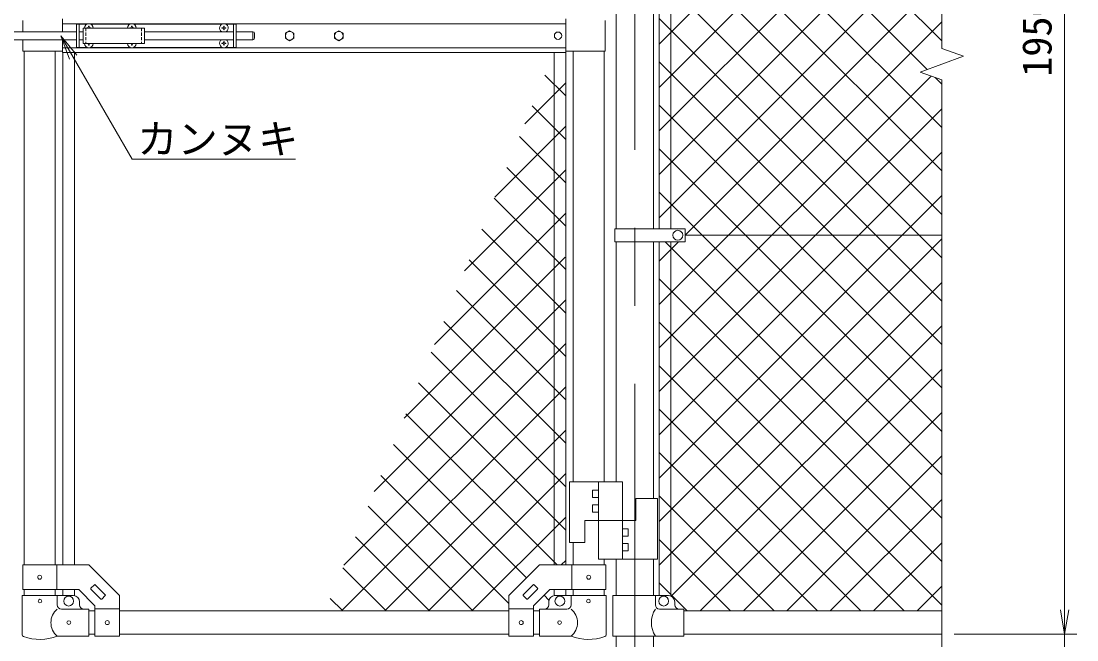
# Model space of a CAD drawing. Units: millimetres, scale not verified. Extents: x -4200 to 4200, y -2970 to 2970.
# Drawn here: x 1485 to 3204, y -768 to 240 of the extents above; entities that cross this region are included whole.
import ezdxf
from ezdxf.enums import TextEntityAlignment as Align

# ---------------------------------------------------------------- set-up
doc = ezdxf.new("R2010")
doc.units = ezdxf.units.MM
doc.header["$LTSCALE"] = 20
doc.linetypes.add('USER1', pattern=[50.8, 31.75, -6.35, 6.35, -6.35])
doc.linetypes.add('USER2', pattern=[0.375, 0.25, -0.125])
for name, color, linetype, lineweight in [('0-0_D-STR-TXT', 7, 'Continuous', 9), ('0-4_D-BMK', 2, 'USER1', 13), ('0-5_D-STR1', 1, 'Continuous', 18), ('0-8_D-STR3', 3, 'Continuous', 13), ('0-9_D-STR-DIM', 7, 'Continuous', 9), ('0-A_0', 7, 'Continuous', 9), ('0-B_D-STR2', 7, 'Continuous', 9)]:
    doc.layers.add(name, color=color, linetype=linetype, lineweight=lineweight)
doc.styles.add('ＭＳ ゴシック', font='')
doc.styles.get('ＭＳ ゴシック').set_extended_font_data('MS Gothic')

# ---------------------------------------------------------------- blocks, each defined once
blk = doc.blocks.new('_Open')
at = {"layer": '0-A_0'}
blk.add_line((-20, 3.33), (0, 0), dxfattribs=at)
blk.add_lwpolyline([(-20, -3.33), (0, 0), (-20, 0)], dxfattribs=at)
blk = doc.blocks.new('MLeader6')
at = {"layer": '0-0_D-STR-TXT'}
blk.add_line((1563.55, 178.04), (1549.33, 216.02), dxfattribs=at)
for points in [[(1575.1, 184.71), (1549.33, 216.02), (1569.33, 181.37)], [(1569.33, 181.37), (1665.36, 15.04), (1924.15, 15.04), (1931.35, 15.04)]]:
    blk.add_lwpolyline(points, dxfattribs=at)

msp = doc.modelspace()

# ---------------------------------------------------------------- linework, layer by layer
at = {"layer": '0-4_D-BMK'}
msp.add_line((2484.22, 1681.52), (2484.22, -1188.63), dxfattribs=at)
at = {"layer": '0-5_D-STR1'}
for p, q in [((2453.97, 530.87), (2453.97, -98.13)), ((2514.47, 530.87), (2514.47, -98.13)), ((1489.47, 191.37), (1489.47, -645.63)), ((1540.27, 191.37), (1540.27, -645.63)), ((2383.67, 191.37), (2383.67, -510.23)), ((2434.47, 191.37), (2434.47, -510.23)), ((2453.97, -119.13), (2453.97, -510.23)), ((2514.47, -119.13), (2514.47, -537.23)), ((2383.67, -609.23), (2383.67, -645.63)), ((2434.47, -636.23), (2434.47, -645.63)), ((2453.97, -636.23), (2453.97, -695.63)), ((2514.47, -636.23), (2514.47, -695.63)), ((1489.47, -685.63), (1489.47, -695.63)), ((1540.27, -685.63), (1540.27, -695.63)), ((1552.37, -685.63), (1552.37, -695.63)), ((1571.37, -685.63), (1571.37, -695.75)), ((2383.67, -685.63), (2383.67, -695.63)), ((2434.47, -685.63), (2434.47, -695.63)), ((1594.87, -720.63), (1604.87, -720.63)), ((1644.87, -720.63), (2279.07, -720.63)), ((2319.07, -720.63), (2329.07, -720.63)), ((2564.22, -720.63), (2984.22, -720.63)), ((1594.87, -758.63), (1604.87, -758.63)), ((1644.87, -758.63), (2279.07, -758.63)), ((2319.07, -758.63), (2329.07, -758.63)), ((2453.97, -761.63), (2453.97, -1158.63)), ((2514.47, -761.63), (2514.47, -1158.63)), ((2564.22, -758.63), (2984.22, -758.63))]:
    msp.add_line(p, q, dxfattribs=at)
at = {"layer": '0-8_D-STR3'}
for p, q in [((2523.72, 530.87), (2523.72, -98.13)), ((2542.72, 530.87), (2542.72, -98.13)), ((1487.37, 241.37), (1487.37, 222.87)), ((1551.97, 243.87), (1551.97, 222.87)), ((2371.97, 243.87), (2371.97, 188.87)), ((2436.07, 241.37), (2436.07, 191.37)), ((1551.97, 235.87), (2371.97, 235.87)), ((1574.87, 235.37), (1574.87, 197.37)), ((1574.87, 235.37), (1592.27, 235.37)), ((1579.37, 235.37), (1579.37, 197.37)), ((1585.37, 228.87), (1585.37, 203.87)), ((1585.37, 228.87), (1685.37, 228.87)), ((1593.01, 229.29), (1591.72, 229.26)), ((1591.72, 229.26), (1591.72, 228.87)), ((1594.47, 232.02), (1594.45, 230.72)), ((1594.47, 232.02), (1595.26, 232.02)), ((1595.26, 232.02), (1595.28, 230.72)), ((1597.46, 235.37), (1662.27, 235.37)), ((1663.01, 229.29), (1661.72, 229.26)), ((1661.72, 229.26), (1661.72, 228.87)), ((1664.47, 232.02), (1664.45, 230.72)), ((1664.47, 232.02), (1665.26, 232.02)), ((1665.26, 232.02), (1665.28, 230.72)), ((1666.72, 229.29), (1668.02, 229.26)), ((1667.46, 235.37), (1812.27, 235.37)), ((1668.02, 229.26), (1668.02, 228.87)), ((1685.37, 228.87), (1685.37, 203.87)), ((1813.01, 229.29), (1811.72, 229.26)), ((1811.72, 229.26), (1811.72, 228.87)), ((1814.47, 232.02), (1814.45, 230.72)), ((1814.47, 225.72), (1814.45, 227.01)), ((1815.26, 232.02), (1814.47, 232.02)), ((1815.26, 225.72), (1814.47, 225.72)), ((1815.26, 232.02), (1815.28, 230.72)), ((1815.26, 225.72), (1815.28, 227.01)), ((1816.72, 228.45), (1818.02, 228.47)), ((1817.46, 235.37), (1834.87, 235.37)), ((1818.02, 228.47), (1818.02, 228.87)), ((1830.37, 235.37), (1830.37, 197.37)), ((1834.87, 235.37), (1834.87, 197.37)), ((1393.57, 222.87), (1574.87, 222.87)), ((1393.57, 209.87), (1574.87, 209.87)), ((1487.37, 209.87), (1487.37, 191.37)), ((1551.97, 209.87), (1551.97, 188.87)), ((1579.37, 222.87), (1585.37, 222.87)), ((1579.37, 209.87), (1585.37, 209.87)), ((1685.37, 222.87), (1830.37, 222.87)), ((1685.37, 209.87), (1830.37, 209.87)), ((1814.47, 207.02), (1814.45, 205.72)), ((1815.26, 207.02), (1814.47, 207.02)), ((1815.26, 207.02), (1815.28, 205.72)), ((1834.87, 222.87), (1861.87, 222.87)), ((1834.87, 209.87), (1861.87, 209.87)), ((1861.87, 222.87), (1861.87, 209.87)), ((1864.87, 219.87), (1864.87, 212.87)), ((1551.97, 191.37), (1487.37, 191.37)), ((1551.97, 196.87), (2371.97, 196.87)), ((1574.87, 197.37), (1592.27, 197.37)), ((1585.37, 203.87), (1685.37, 203.87)), ((1591.72, 203.47), (1591.72, 203.87)), ((1593.01, 203.45), (1591.72, 203.47)), ((1594.47, 200.72), (1594.45, 202.01)), ((1594.47, 200.72), (1595.26, 200.72)), ((1595.26, 200.72), (1595.28, 202.01)), ((1596.72, 203.45), (1598.02, 203.47)), ((1597.46, 197.37), (1662.27, 197.37)), ((1598.02, 203.47), (1598.02, 203.87)), ((1661.72, 203.47), (1661.72, 203.87)), ((1663.01, 203.45), (1661.72, 203.47)), ((1664.47, 200.72), (1664.45, 202.01)), ((1664.47, 200.72), (1665.26, 200.72)), ((1665.26, 200.72), (1665.28, 202.01)), ((1666.72, 203.45), (1668.02, 203.47)), ((1667.46, 197.37), (1812.27, 197.37)), ((1668.02, 203.47), (1668.02, 203.87)), ((1813.01, 204.29), (1811.72, 204.26)), ((1811.72, 204.26), (1811.72, 203.87)), ((1814.47, 200.72), (1814.45, 202.01)), ((1815.26, 200.72), (1814.47, 200.72)), ((1815.26, 200.72), (1815.28, 202.01)), ((1816.72, 204.29), (1818.02, 204.26)), ((1816.72, 203.45), (1818.02, 203.47)), ((1817.46, 197.37), (1834.87, 197.37)), ((1818.02, 204.26), (1818.02, 203.87)), ((1818.02, 203.47), (1818.02, 203.87)), ((2371.97, 191.37), (2436.07, 191.37)), ((1551.97, 188.87), (2371.97, 188.87)), ((1552.37, 188.87), (1552.37, -645.63)), ((1571.37, 188.87), (1571.37, -645.63)), ((2352.57, 188.87), (2352.57, -645.63)), ((2371.57, 188.87), (2371.57, -645.63)), ((2451.42, -119.13), (2451.42, -98.13)), ((2566.21, -98.13), (2451.42, -98.13)), ((2566.21, -119.13), (2566.21, -98.13)), ((2566.21, -119.13), (2451.42, -119.13)), ((2523.72, -119.13), (2523.72, -695.63)), ((2542.72, -119.13), (2542.72, -696.27)), ((2566.21, -108.63), (2984.22, -108.63)), ((2463.97, -510.23), (2377.97, -510.23)), ((2377.97, -510.23), (2377.97, -609.23)), ((2424.97, -510.23), (2424.97, -636.23)), ((2463.97, -510.23), (2463.97, -636.23)), ((2415.47, -523.73), (2415.47, -535.73)), ((2424.97, -523.73), (2415.47, -523.73)), ((2424.97, -535.73), (2415.47, -535.73)), ((2415.47, -547.73), (2415.47, -559.73)), ((2424.97, -547.73), (2415.47, -547.73)), ((2520.97, -537.23), (2485.97, -537.23)), ((2485.97, -537.23), (2485.97, -573.23)), ((2520.97, -537.23), (2520.97, -636.23)), ((2424.97, -559.73), (2415.47, -559.73)), ((2485.97, -573.23), (2402.97, -573.23)), ((2402.97, -573.23), (2402.97, -609.23)), ((2463.97, -586.73), (2473.47, -586.73)), ((2463.97, -598.73), (2473.47, -598.73)), ((2473.47, -598.73), (2473.47, -586.73)), ((2402.97, -609.23), (2377.97, -609.23)), ((2463.97, -610.73), (2473.47, -610.73)), ((2473.47, -622.73), (2473.47, -610.73)), ((2520.97, -636.23), (2424.97, -636.23)), ((2463.97, -622.73), (2473.47, -622.73)), ((1487.17, -685.63), (1487.17, -645.63)), ((1542.57, -685.63), (1542.57, -645.63)), ((2381.37, -685.63), (2381.37, -645.63)), ((2436.77, -685.63), (2436.77, -645.63)), ((1487.17, -685.63), (1578.3, -685.63)), ((1578.3, -685.63), (1604.87, -712.2)), ((1598.2, -683.62), (1603.85, -677.97)), ((1598.2, -685.04), (1614.46, -701.3)), ((1605.27, -677.97), (1621.53, -694.23)), ((2318.66, -677.97), (2302.4, -694.23)), ((2325.73, -685.04), (2309.47, -701.3)), ((2345.63, -685.63), (2319.07, -712.2)), ((2325.73, -683.62), (2320.08, -677.97)), ((2436.77, -685.63), (2345.63, -685.63)), ((2352.57, -685.63), (2352.57, -695.75)), ((2371.57, -685.63), (2371.57, -695.63)), ((1486.32, -695.63), (1543.42, -695.63)), ((1486.32, -695.63), (1486.32, -759.33)), ((1543.42, -695.63), (1543.42, -710.63)), ((1543.42, -695.63), (1569.87, -695.63)), ((1615.88, -701.3), (1621.53, -695.64)), ((1644.87, -761.88), (1644.87, -695.63)), ((2279.07, -761.88), (2279.07, -695.63)), ((2308.05, -701.3), (2302.4, -695.64)), ((2380.52, -695.63), (2354.07, -695.63)), ((2437.62, -695.63), (2380.52, -695.63)), ((2380.52, -695.63), (2380.52, -710.63)), ((2437.62, -695.63), (2437.62, -759.33)), ((2448.52, -695.63), (2539.22, -695.63)), ((2448.52, -695.63), (2448.52, -761.63)), ((2517.62, -695.63), (2517.62, -710.63)), ((1594.87, -717.63), (1550.42, -717.63)), ((1579.87, -710.63), (1579.87, -705.63)), ((1594.87, -761.63), (1594.87, -717.63)), ((1604.87, -761.88), (1604.87, -712.2)), ((1604.87, -717.38), (1644.87, -717.38)), ((2319.07, -717.38), (2279.07, -717.38)), ((2319.07, -761.88), (2319.07, -712.2)), ((2329.07, -717.63), (2373.52, -717.63)), ((2329.07, -761.63), (2329.07, -717.63)), ((2344.07, -710.63), (2344.07, -705.63)), ((2524.62, -717.63), (2564.22, -717.63)), ((2549.22, -705.63), (2549.22, -710.63)), ((2564.22, -717.63), (2564.22, -761.63)), ((1594.87, -761.63), (1543.42, -761.63)), ((1604.87, -761.88), (1644.87, -761.88)), ((2319.07, -761.88), (2279.07, -761.88)), ((2329.07, -761.63), (2380.52, -761.63)), ((2448.52, -761.63), (2564.22, -761.63))]:
    msp.add_line(p, q, dxfattribs=at)
at = {"layer": '0-8_D-STR3', "linetype": 'USER2'}
for p, q in [((1589.87, 228.87), (1589.87, 203.87)), ((1680.87, 228.87), (1680.87, 203.87))]:
    msp.add_line(p, q, dxfattribs=at)
at = {"layer": '0-8_D-STR3'}
for points in [[(1596.72, 229.29), (1598.02, 229.26), (1598.02, 228.87)], [(1813.01, 228.45), (1811.72, 228.47), (1811.72, 228.87)], [(1816.72, 229.29), (1818.02, 229.26), (1818.02, 228.87)], [(1813.01, 203.45), (1811.72, 203.47), (1811.72, 203.87)], [(1487.17, -645.63), (1594.87, -645.63), (1644.87, -695.63)], [(2436.77, -645.63), (2329.07, -645.63), (2279.07, -695.63)]]:
    msp.add_lwpolyline(points, dxfattribs=at)
for points in [[(1921.97, 224.47), (1914.95, 220.42), (1914.95, 212.32), (1921.97, 208.27), (1928.98, 212.32), (1928.98, 220.42)], [(2001.97, 224.47), (1994.95, 220.42), (1994.95, 212.32), (2001.97, 208.27), (2008.98, 212.32), (2008.98, 220.42)]]:
    msp.add_lwpolyline(points, close=True, dxfattribs=at)
for centre, radius in [((1921.97, 216.37), 7.03), ((2001.97, 216.37), 7.03), ((2359.07, 216.37), 6), ((2554.21, -108.63), 8), ((1514.87, -665.63), 3.25), ((2409.07, -665.63), 3.25), ((1515.27, -704.63), 3), ((1561.87, -704.63), 8), ((2362.07, -704.63), 8), ((2408.67, -704.63), 3), ((2531.22, -704.63), 8), ((1562.27, -739.63), 3), ((1624.87, -739.63), 3.25), ((2299.07, -739.63), 3.25), ((2361.67, -739.63), 3)]:
    msp.add_circle(centre, radius, dxfattribs=at)
for centre, radius, start, end in [((1594.87, 228.87), 7, 0, 180), ((1592.96, 230.77), 1.49, 270, 0), ((1596.77, 230.77), 1.49, 180, 270), ((1664.87, 228.87), 7, 0, 180), ((1662.96, 230.77), 1.49, 270, 0), ((1666.77, 230.77), 1.49, 180, 270), ((1814.87, 228.87), 7, 301.00272, 238.99728), ((1812.96, 230.77), 1.49, 270, 0), ((1812.96, 226.96), 1.49, 0, 90), ((1816.77, 230.77), 1.49, 180, 270), ((1816.77, 226.96), 1.49, 90, 180), ((1814.87, 203.87), 7, 121.00272, 58.99728), ((1861.87, 219.87), 3, 0, 90), ((1861.87, 212.87), 3, 270, 0), ((1594.87, 203.87), 7, 180, 0), ((1592.96, 201.96), 1.49, 0, 90), ((1596.77, 201.96), 1.49, 90, 180), ((1664.87, 203.87), 7, 180, 0), ((1662.96, 201.96), 1.49, 0, 90), ((1666.77, 201.96), 1.49, 90, 180), ((1812.96, 205.77), 1.49, 270, 0), ((1812.96, 201.96), 1.49, 0, 90), ((1816.77, 205.77), 1.49, 180, 270), ((1816.77, 201.96), 1.49, 90, 180), ((1598.91, -684.33), 1, 135, 225), ((1604.56, -678.67), 1, 45, 135), ((2319.37, -678.67), 1, 45, 135), ((2325.03, -684.33), 1, 315, 45), ((1569.87, -705.63), 10, 0, 90), ((1615.17, -700.59), 1, 225, 315), ((1620.83, -694.94), 1, 315, 45), ((2303.1, -694.94), 1, 135, 225), ((2308.76, -700.59), 1, 225, 315), ((2354.07, -705.63), 10, 90, 180), ((2539.22, -705.63), 10, 0, 90), ((1561.61, -739.63), 28.55, 129.59418, 230.40582), ((1550.42, -710.63), 7, 180, 270), ((1586.87, -710.63), 7, 180, 270), ((2337.07, -710.63), 7, 270, 0), ((2373.52, -710.63), 7, 270, 0), ((2362.32, -739.63), 28.55, 309.59418, 50.40582), ((2551.83, -739.63), 40.68, 147.25964, 212.74036), ((2524.62, -710.63), 7, 180, 270), ((2556.22, -710.63), 7, 180, 270), ((1489.62, -759.33), 3.3, 180, 250.77949), ((1514.87, -686.9), 80, 250.77949, 290.9084), ((2409.07, -686.9), 80, 249.0916, 289.22051), ((2434.32, -759.33), 3.3, 289.22051, 0)]:
    msp.add_arc(centre, radius, start, end, dxfattribs=at)
at = {"layer": '0-9_D-STR-DIM'}
for p, q in [((2984.22, 1681.52), (2984.22, 195.59)), ((3184.22, 1151.37), (3184.22, -718.63)), ((3019.45, 182.77), (2984.22, 195.59)), ((2948.98, 157.12), (3019.45, 182.77)), ((2984.22, 144.29), (2948.98, 157.12)), ((2984.22, 144.29), (2984.22, -915.94)), ((3184.22, -718.63), (3184.22, -678.63)), ((3004.22, -758.63), (3204.22, -758.63)), ((3024.22, -758.63), (3204.22, -758.63)), ((3184.22, -758.63), (3184.22, -808.63))]:
    msp.add_line(p, q, dxfattribs=at)
at = {"layer": '0-B_D-STR2'}
for p, q in [((2984.22, 208.23), (2523.72, 668.73)), ((2523.72, 202.66), (2984.22, 663.16)), ((2960.44, 161.29), (2523.72, 598.02)), ((2523.72, 131.95), (2984.22, 592.45)), ((2984.22, 66.81), (2523.72, 527.31)), ((2523.72, 61.24), (2984.22, 521.74)), ((2523.72, -9.47), (2984.22, 451.03)), ((2984.22, -3.9), (2524.24, 456.07)), ((2984.22, -74.61), (2523.72, 385.89)), ((2523.72, -80.18), (2984.22, 380.32)), ((2984.22, -145.32), (2528.04, 310.85)), ((2566.21, -108.4), (2984.22, 309.61)), ((2984.22, -216.04), (2523.72, 244.46)), ((2523.72, -221.6), (2984.22, 238.9)), ((2984.22, -286.75), (2523.72, 173.75)), ((2371.57, 139.49), (2305.06, 72.98)), ((2337.54, 152.22), (2371.57, 118.19)), ((2523.72, -292.31), (2966.7, 150.67)), ((2984.22, 137.52), (2973.57, 148.16)), ((2316.98, 102.07), (2371.57, 47.48)), ((2984.22, -357.46), (2523.72, 103.04)), ((2523.72, -363.02), (2984.22, 97.48)), ((2371.57, 68.78), (2255.93, -46.86)), ((2296.42, 51.92), (2371.57, -23.23)), ((2984.22, -428.17), (2523.72, 32.33)), ((2523.72, -433.73), (2984.22, 26.77)), ((2275.86, 1.77), (2371.57, -93.94)), ((2371.57, -1.93), (2206.8, -166.7)), ((2255.3, -48.39), (2371.57, -164.65)), ((2984.22, -498.88), (2523.72, -38.38)), ((2523.72, -504.45), (2984.22, -43.95)), ((2371.57, -72.64), (2157.67, -286.53)), ((2234.74, -98.54), (2371.57, -235.36)), ((2523.72, -575.16), (2984.22, -114.66)), ((2523.72, -150.89), (2555.48, -119.13)), ((2984.22, -569.59), (2533.76, -119.13)), ((2370.79, -144.13), (2108.55, -406.37)), ((2214.18, -148.69), (2371.57, -306.07)), ((2984.22, -640.3), (2523.72, -179.8)), ((2523.72, -645.87), (2984.22, -185.37)), ((2193.62, -198.84), (2371.57, -376.78)), ((2371.57, -214.06), (2059.42, -526.21)), ((2173.07, -248.99), (2371.57, -447.49)), ((2984.22, -711.01), (2523.72, -250.51)), ((2543.63, -696.66), (2984.22, -256.08)), ((2371.57, -284.77), (2010.29, -646.05)), ((2152.51, -299.14), (2371.57, -518.2)), ((2923.13, -720.63), (2523.72, -321.22)), ((2590.37, -720.63), (2984.22, -326.79)), ((2371.57, -355.49), (2006.42, -720.63)), ((2131.95, -349.29), (2371.57, -588.91)), ((2852.42, -720.63), (2523.72, -391.93)), ((2111.39, -399.44), (2357.57, -645.63)), ((2661.08, -720.63), (2984.22, -397.5)), ((2371.57, -426.2), (2077.13, -720.63)), ((2090.83, -449.6), (2307.96, -666.73)), ((2781.71, -720.63), (2523.72, -462.64)), ((2731.79, -720.63), (2984.22, -468.21)), ((2371.57, -496.91), (2147.84, -720.63)), ((2070.27, -499.75), (2279.07, -708.54)), ((2049.71, -549.9), (2220.44, -720.63)), ((2710.99, -720.63), (2523.72, -533.35)), ((2802.5, -720.63), (2984.22, -538.92)), ((2371.57, -567.62), (2218.55, -720.63)), ((2029.15, -600.05), (2149.73, -720.63)), ((2640.28, -720.63), (2523.72, -604.06)), ((2873.21, -720.63), (2984.22, -609.63)), ((2008.59, -650.2), (2079.02, -720.63)), ((2371.57, -638.33), (2364.26, -645.63)), ((2569.57, -720.63), (2523.72, -674.77)), ((2943.92, -720.63), (2984.22, -680.34)), ((1988.03, -700.35), (2008.31, -720.63)), ((2336.25, -695.02), (2344.38, -703.15))]:
    msp.add_line(p, q, dxfattribs=at)

# ---------------------------------------------------------------- block references
at = {"layer": '0-0_D-STR-TXT'}
msp.add_blockref('MLeader6', (0, 0), dxfattribs=at)
at = {"layer": '0-9_D-STR-DIM', "xscale": 2, "yscale": 2, "rotation": 270}
msp.add_blockref('_Open', (3184.22, -758.63), dxfattribs=at)
msp.add_blockref('_Open', (3184.22, -758.63), dxfattribs=at)

# ---------------------------------------------------------------- texts
at = {"layer": '0-0_D-STR-TXT', "style": 'ＭＳ ゴシック'}
msp.add_text('カンヌキ', height=48.09, dxfattribs=at).set_placement((1673.67, 9.78), align=Align.BOTTOM_LEFT)
at = {"layer": '0-9_D-STR-DIM', "style": 'ＭＳ ゴシック'}
msp.add_text('1950', height=48.09, rotation=90, dxfattribs=at).set_placement((3177.47, 149.47), align=Align.BOTTOM_LEFT)

doc.saveas('drawing.dxf')
